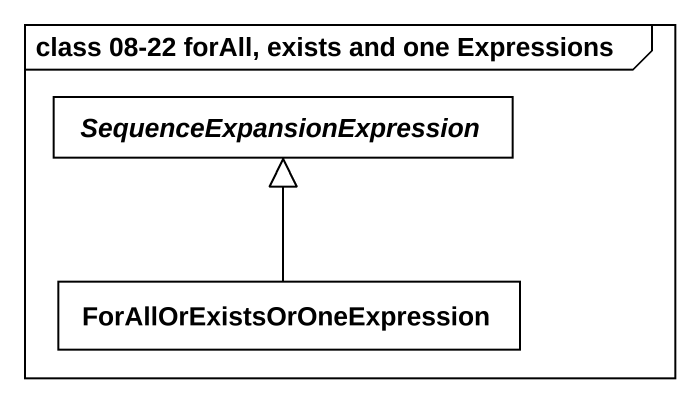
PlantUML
@startuml
mainframe class 08-22 forAll, exists and one Expressions
hide circle
hide empty members
abstract class SequenceExpansionExpression
class "ForAllOrExistsOrOneExpression" as ForAllOrExistsOrOneExpressio
ForAllOrExistsOrOneExpressio -up-|> SequenceExpansionExpression
@enduml
